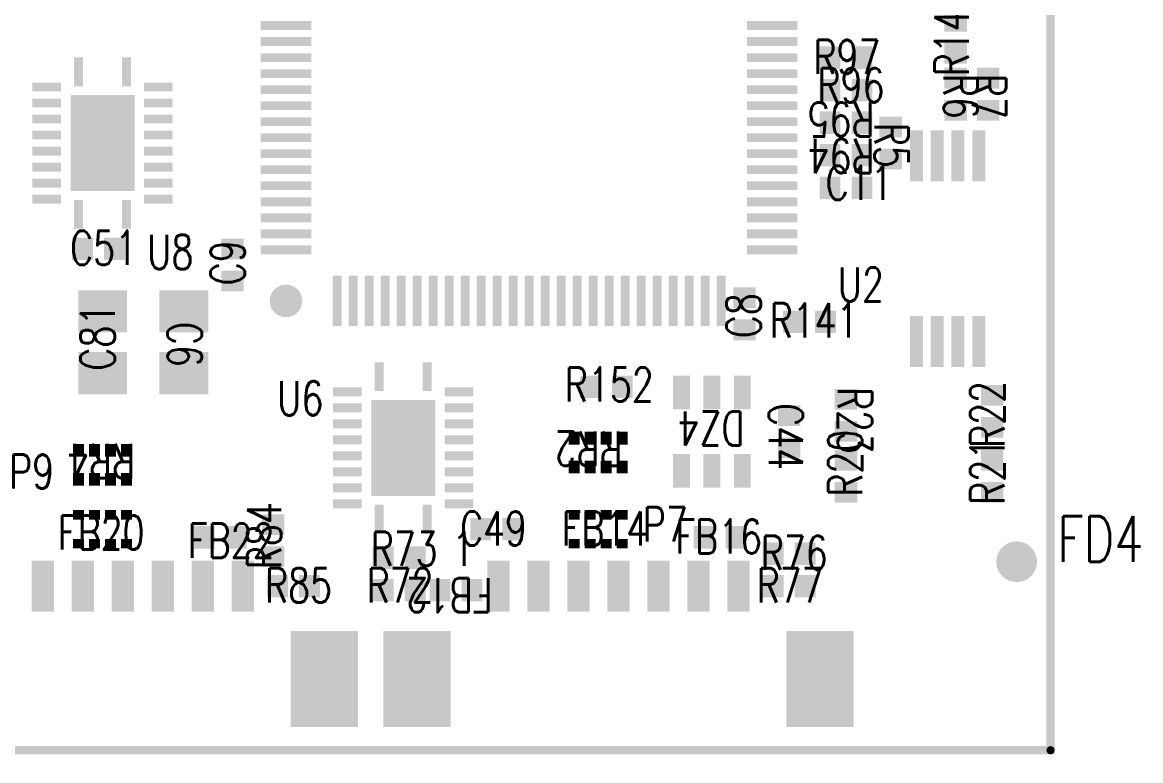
# Model space of a CAD drawing. Extents: x 29.4 to 90.3, y -21.3 to 21.3.
# Drawn here: x 55.34 to 90.3, y -21.32 to 1.74 of the extents above; entities that cross this region are included whole.
import ezdxf

# ---------------------------------------------------------------- set-up
doc = ezdxf.new("R2010")
doc.units = 0
doc.header["$MEASUREMENT"] = 0
doc.layers.get('0').update_dxf_attribs({"linetype": 'CONTINUOUS'})
for name, color, linetype in [('BOARD_OUTLINE_00', 5, 'CONTINUOUS'), ('DRIL_NPLTE_THRU_01', 3, 'CONTINUOUS'), ('DRIL_NPLTE_THRU_02', 112, 'CONTINUOUS'), ('DRIL_NPLTE_THRU_03', 2, 'CONTINUOUS'), ('DRIL_NPLTE_THRU_04', 4, 'CONTINUOUS'), ('DRIL_NPLTE_THRU_05', 171, 'CONTINUOUS'), ('DRIL_NPLTE_THRU_06', 1, 'CONTINUOUS'), ('PADS_BOT', 1, 'CONTINUOUS'), ('PADS_INNER', 3, 'CONTINUOUS'), ('PADS_TOP', 3, 'CONTINUOUS'), ('PART_NAME_06', 183, 'CONTINUOUS'), ('TEXT_25', 67, 'CONTINUOUS')]:
    doc.layers.add(name, color=color, linetype=linetype)
doc.styles.add('W0$2032', font='simplex', dxfattribs={"width": 0.75})
doc.styles.add('W0$254', font='simplex', dxfattribs={"width": 0.75})

# ---------------------------------------------------------------- blocks, each defined once
blk = doc.blocks.new('SMOOTH_0$254')
at = {"const_width": 0.127}
blk.add_lwpolyline([(-0.0635, 0, 1), (0.0635, 0, 1)], format="xyb", close=True, dxfattribs=at)
blk = doc.blocks.new('BOARD_1')
at = {"layer": 'BOARD_OUTLINE_00', "const_width": 0.254}
blk.add_lwpolyline([(0, 0), (58, 0), (58, 42), (0, 42)], close=True, dxfattribs=at)
at = {"layer": 'BOARD_OUTLINE_00'}
blk.add_blockref('SMOOTH_0$254', (0, 0), dxfattribs=at)
blk = doc.blocks.new('DRIL_HOLE_0')
blk.add_lwpolyline([(0, 0, 1), (0, 0, 1)], format="xyb", close=True)
blk = doc.blocks.new('PAD_0')
blk.add_lwpolyline([(0, 0, 1), (0, 0, 1)], format="xyb", close=True)
blk = doc.blocks.new('PAD_2')
at = {"const_width": 1.321}
blk.add_lwpolyline([(-0.762, 0), (0.762, 0)], dxfattribs=at)
blk = doc.blocks.new('STK_BOT_7')
at = {"layer": 'DRIL_NPLTE_THRU_01'}
blk.add_blockref('DRIL_HOLE_0', (0, 0), dxfattribs=at)
at = {"layer": 'DRIL_NPLTE_THRU_02'}
blk.add_blockref('DRIL_HOLE_0', (0, 0), dxfattribs=at)
at = {"layer": 'DRIL_NPLTE_THRU_03'}
blk.add_blockref('DRIL_HOLE_0', (0, 0), dxfattribs=at)
at = {"layer": 'DRIL_NPLTE_THRU_04'}
blk.add_blockref('DRIL_HOLE_0', (0, 0), dxfattribs=at)
at = {"layer": 'DRIL_NPLTE_THRU_05'}
blk.add_blockref('DRIL_HOLE_0', (0, 0), dxfattribs=at)
at = {"layer": 'DRIL_NPLTE_THRU_06'}
blk.add_blockref('DRIL_HOLE_0', (0, 0), dxfattribs=at)
at = {"layer": 'PADS_BOT'}
blk.add_blockref('PAD_2', (0, 0), dxfattribs=at)
at = {"layer": 'PADS_INNER'}
blk.add_blockref('PAD_0', (0, 0), dxfattribs=at)
at = {"layer": 'PADS_TOP'}
blk.add_blockref('PAD_0', (0, 0), dxfattribs=at)
blk = doc.blocks.new('SYM_BOT_5')
for p in [(0, 0.9652), (0, -0.9652)]:
    blk.add_blockref('STK_BOT_7', p)
blk = doc.blocks.new('PART_BOT_11')
blk.add_blockref('SYM_BOT_5', (0, 0))
at = {"layer": 'PART_NAME_06', "style": 'W0$2032', "width": 0.75}
blk.add_text('C6', height=1.0668, rotation=270, dxfattribs=at).set_placement((-0.508, 0.635))
blk = doc.blocks.new('PAD_5')
at = {"const_width": 0.53}
blk.add_lwpolyline([(-0.525, 0), (0.525, 0)], dxfattribs=at)
blk = doc.blocks.new('STK_BOT_11')
at = {"layer": 'DRIL_NPLTE_THRU_01'}
blk.add_blockref('DRIL_HOLE_0', (0, 0), dxfattribs=at)
at = {"layer": 'DRIL_NPLTE_THRU_02'}
blk.add_blockref('DRIL_HOLE_0', (0, 0), dxfattribs=at)
at = {"layer": 'DRIL_NPLTE_THRU_03'}
blk.add_blockref('DRIL_HOLE_0', (0, 0), dxfattribs=at)
at = {"layer": 'DRIL_NPLTE_THRU_04'}
blk.add_blockref('DRIL_HOLE_0', (0, 0), dxfattribs=at)
at = {"layer": 'DRIL_NPLTE_THRU_05'}
blk.add_blockref('DRIL_HOLE_0', (0, 0), dxfattribs=at)
at = {"layer": 'DRIL_NPLTE_THRU_06'}
blk.add_blockref('DRIL_HOLE_0', (0, 0), dxfattribs=at)
at = {"layer": 'PADS_BOT', "rotation": 90}
blk.add_blockref('PAD_5', (0, 0), dxfattribs=at)
at = {"layer": 'PADS_INNER'}
blk.add_blockref('PAD_0', (0, 0), dxfattribs=at)
at = {"layer": 'PADS_TOP'}
blk.add_blockref('PAD_0', (0, 0), dxfattribs=at)
blk = doc.blocks.new('SYM_BOT_10')
for p in [(-0.95, 1.225), (0, 1.225), (0.95, 1.225), (-0.95, -1.225), (0, -1.225), (0.95, -1.225)]:
    blk.add_blockref('STK_BOT_11', p)
blk = doc.blocks.new('PART_BOT_23')
blk.add_blockref('SYM_BOT_10', (0, 0))
at = {"layer": 'PART_NAME_06', "style": 'W0$2032', "width": 0.75}
blk.add_text('DZ4', height=1.0668, dxfattribs=at).set_placement((-1.016, -0.635))
blk = doc.blocks.new('PAD_10')
at = {"const_width": 0.4064}
blk.add_lwpolyline([(-0.8001, 0), (0.8001, 0)], dxfattribs=at)
blk = doc.blocks.new('STK_BOT_17')
at = {"layer": 'DRIL_NPLTE_THRU_01'}
blk.add_blockref('DRIL_HOLE_0', (0, 0), dxfattribs=at)
at = {"layer": 'DRIL_NPLTE_THRU_02'}
blk.add_blockref('DRIL_HOLE_0', (0, 0), dxfattribs=at)
at = {"layer": 'DRIL_NPLTE_THRU_03'}
blk.add_blockref('DRIL_HOLE_0', (0, 0), dxfattribs=at)
at = {"layer": 'DRIL_NPLTE_THRU_04'}
blk.add_blockref('DRIL_HOLE_0', (0, 0), dxfattribs=at)
at = {"layer": 'DRIL_NPLTE_THRU_05'}
blk.add_blockref('DRIL_HOLE_0', (0, 0), dxfattribs=at)
at = {"layer": 'DRIL_NPLTE_THRU_06'}
blk.add_blockref('DRIL_HOLE_0', (0, 0), dxfattribs=at)
at = {"layer": 'PADS_BOT', "rotation": 90}
blk.add_blockref('PAD_10', (0, 0), dxfattribs=at)
at = {"layer": 'PADS_INNER'}
blk.add_blockref('PAD_0', (0, 0), dxfattribs=at)
at = {"layer": 'PADS_TOP'}
blk.add_blockref('PAD_0', (0, 0), dxfattribs=at)
blk = doc.blocks.new('SYM_BOT_16')
for p in [(-0.975, 2.9), (-0.325, 2.9), (0.325, 2.9), (0.975, 2.9), (-0.975, -2.9), (-0.325, -2.9), (0.325, -2.9), (0.975, -2.9)]:
    blk.add_blockref('STK_BOT_17', p)
blk = doc.blocks.new('PART_BOT_37')
blk.add_blockref('SYM_BOT_16', (0, 0))
at = {"layer": 'PART_NAME_06', "style": 'W0$2032', "width": 0.75}
blk.add_text('U2', height=1.0668, dxfattribs=at).set_placement((-3.429, -1.651))
blk = doc.blocks.new('PAD_15')
at = {"const_width": 0.35}
blk.add_lwpolyline([(-0.22, 0), (0.18, 0)], dxfattribs=at)
blk = doc.blocks.new('STK_BOT_74')
at = {"layer": 'DRIL_NPLTE_THRU_01'}
blk.add_blockref('DRIL_HOLE_0', (0, 0), dxfattribs=at)
at = {"layer": 'DRIL_NPLTE_THRU_02'}
blk.add_blockref('DRIL_HOLE_0', (0, 0), dxfattribs=at)
at = {"layer": 'DRIL_NPLTE_THRU_03'}
blk.add_blockref('DRIL_HOLE_0', (0, 0), dxfattribs=at)
at = {"layer": 'DRIL_NPLTE_THRU_04'}
blk.add_blockref('DRIL_HOLE_0', (0, 0), dxfattribs=at)
at = {"layer": 'DRIL_NPLTE_THRU_05'}
blk.add_blockref('DRIL_HOLE_0', (0, 0), dxfattribs=at)
at = {"layer": 'DRIL_NPLTE_THRU_06'}
blk.add_blockref('DRIL_HOLE_0', (0, 0), dxfattribs=at)
at = {"layer": 'PADS_BOT', "rotation": 90}
blk.add_blockref('PAD_15', (0, 0), dxfattribs=at)
at = {"layer": 'PADS_INNER'}
blk.add_blockref('PAD_0', (0, 0), dxfattribs=at)
at = {"layer": 'PADS_TOP'}
blk.add_blockref('PAD_0', (0, 0), dxfattribs=at)
blk = doc.blocks.new('SYM_BOT_23')
for p in [(-0.75, 0.45), (-0.25, 0.45), (0.25, 0.45), (0.75, 0.45), (-0.75, -0.45), (-0.25, -0.45), (0.25, -0.45), (0.75, -0.45)]:
    blk.add_blockref('STK_BOT_74', p)
blk = doc.blocks.new('PART_BOT_56')
blk.add_blockref('SYM_BOT_23', (0, 0))
at = {"layer": 'PART_NAME_06', "style": 'W0$2032', "width": 0.75}
blk.add_text('RR2', height=1.0668, rotation=180, dxfattribs=at).set_placement((0.762, 0.635))
blk = doc.blocks.new('PART_BOT_58')
blk.add_blockref('SYM_BOT_23', (0, 0))
at = {"layer": 'PART_NAME_06', "style": 'W0$2032', "width": 0.75}
blk.add_text('RR4', height=1.0668, rotation=180, dxfattribs=at).set_placement((1.016, 0.635))
blk = doc.blocks.new('PAD_16')
at = {"const_width": 0.3}
blk.add_lwpolyline([(-0.175, 0), (0.175, 0)], dxfattribs=at)
blk = doc.blocks.new('STK_BOT_28')
at = {"layer": 'DRIL_NPLTE_THRU_01'}
blk.add_blockref('DRIL_HOLE_0', (0, 0), dxfattribs=at)
at = {"layer": 'DRIL_NPLTE_THRU_02'}
blk.add_blockref('DRIL_HOLE_0', (0, 0), dxfattribs=at)
at = {"layer": 'DRIL_NPLTE_THRU_03'}
blk.add_blockref('DRIL_HOLE_0', (0, 0), dxfattribs=at)
at = {"layer": 'DRIL_NPLTE_THRU_04'}
blk.add_blockref('DRIL_HOLE_0', (0, 0), dxfattribs=at)
at = {"layer": 'DRIL_NPLTE_THRU_05'}
blk.add_blockref('DRIL_HOLE_0', (0, 0), dxfattribs=at)
at = {"layer": 'DRIL_NPLTE_THRU_06'}
blk.add_blockref('DRIL_HOLE_0', (0, 0), dxfattribs=at)
at = {"layer": 'PADS_BOT'}
blk.add_blockref('PAD_16', (0, 0), dxfattribs=at)
at = {"layer": 'PADS_INNER'}
blk.add_blockref('PAD_0', (0, 0), dxfattribs=at)
at = {"layer": 'PADS_TOP'}
blk.add_blockref('PAD_0', (0, 0), dxfattribs=at)
blk = doc.blocks.new('SYM_BOT_24')
for p in [(-0.75, 0.45), (-0.25, 0.45), (0.25, 0.45), (0.75, 0.45), (-0.75, -0.45), (-0.25, -0.45), (0.25, -0.45), (0.75, -0.45)]:
    blk.add_blockref('STK_BOT_28', p)
blk = doc.blocks.new('PART_BOT_63')
blk.add_blockref('SYM_BOT_24', (0, 0))
at = {"layer": 'PART_NAME_06', "style": 'W0$2032', "width": 0.75}
blk.add_text('FB14', height=1.0668, rotation=180, dxfattribs=at).set_placement((1.143, 0.508))
blk = doc.blocks.new('PART_BOT_65')
blk.add_blockref('SYM_BOT_24', (0, 0))
at = {"layer": 'PART_NAME_06', "style": 'W0$2032', "width": 0.75}
blk.add_text('FB20', height=1.0668, rotation=180, dxfattribs=at).set_placement((1.397, 0.635))
blk = doc.blocks.new('PAD_6')
at = {"const_width": 0.7}
blk.add_lwpolyline([(-0.8, 0), (0.8, 0)], dxfattribs=at)
blk = doc.blocks.new('STK_BOT_12')
at = {"layer": 'DRIL_NPLTE_THRU_01'}
blk.add_blockref('DRIL_HOLE_0', (0, 0), dxfattribs=at)
at = {"layer": 'DRIL_NPLTE_THRU_02'}
blk.add_blockref('DRIL_HOLE_0', (0, 0), dxfattribs=at)
at = {"layer": 'DRIL_NPLTE_THRU_03'}
blk.add_blockref('DRIL_HOLE_0', (0, 0), dxfattribs=at)
at = {"layer": 'DRIL_NPLTE_THRU_04'}
blk.add_blockref('DRIL_HOLE_0', (0, 0), dxfattribs=at)
at = {"layer": 'DRIL_NPLTE_THRU_05'}
blk.add_blockref('DRIL_HOLE_0', (0, 0), dxfattribs=at)
at = {"layer": 'DRIL_NPLTE_THRU_06'}
blk.add_blockref('DRIL_HOLE_0', (0, 0), dxfattribs=at)
at = {"layer": 'PADS_BOT', "rotation": 90}
blk.add_blockref('PAD_6', (0, 0), dxfattribs=at)
at = {"layer": 'PADS_INNER'}
blk.add_blockref('PAD_0', (0, 0), dxfattribs=at)
at = {"layer": 'PADS_TOP'}
blk.add_blockref('PAD_0', (0, 0), dxfattribs=at)
blk = doc.blocks.new('PAD_7')
at = {"const_width": 2.1}
blk.add_lwpolyline([(-1.5, 0), (1.5, 0)], dxfattribs=at)
blk = doc.blocks.new('STK_BOT_13')
at = {"layer": 'DRIL_NPLTE_THRU_01'}
blk.add_blockref('DRIL_HOLE_0', (0, 0), dxfattribs=at)
at = {"layer": 'DRIL_NPLTE_THRU_02'}
blk.add_blockref('DRIL_HOLE_0', (0, 0), dxfattribs=at)
at = {"layer": 'DRIL_NPLTE_THRU_03'}
blk.add_blockref('DRIL_HOLE_0', (0, 0), dxfattribs=at)
at = {"layer": 'DRIL_NPLTE_THRU_04'}
blk.add_blockref('DRIL_HOLE_0', (0, 0), dxfattribs=at)
at = {"layer": 'DRIL_NPLTE_THRU_05'}
blk.add_blockref('DRIL_HOLE_0', (0, 0), dxfattribs=at)
at = {"layer": 'DRIL_NPLTE_THRU_06'}
blk.add_blockref('DRIL_HOLE_0', (0, 0), dxfattribs=at)
at = {"layer": 'PADS_BOT', "rotation": 90}
blk.add_blockref('PAD_7', (0, 0), dxfattribs=at)
at = {"layer": 'PADS_INNER'}
blk.add_blockref('PAD_0', (0, 0), dxfattribs=at)
at = {"layer": 'PADS_TOP'}
blk.add_blockref('PAD_0', (0, 0), dxfattribs=at)
blk = doc.blocks.new('SYM_BOT_11')
for name, p in [('STK_BOT_12', (-3.75, 0)), ('STK_BOT_12', (-2.5, 0)), ('STK_BOT_12', (-1.25, 0)), ('STK_BOT_12', (0, 0)), ('STK_BOT_12', (1.25, 0)), ('STK_BOT_12', (2.5, 0)), ('STK_BOT_12', (3.75, 0)), ('STK_BOT_13', (-6.3, -2.9)), ('STK_BOT_13', (6.3, -2.9))]:
    blk.add_blockref(name, p)
blk = doc.blocks.new('PART_BOT_70')
blk.add_blockref('SYM_BOT_11', (0, 0))
at = {"layer": 'PART_NAME_06', "style": 'W0$2032', "width": 0.75}
blk.add_text('P7', height=1.0668, dxfattribs=at).set_placement((0.762, 1.397))
blk = doc.blocks.new('PART_BOT_72')
blk.add_blockref('SYM_BOT_11', (0, 0))
at = {"layer": 'PART_NAME_06', "style": 'W0$2032', "width": 0.75}
blk.add_text('P9', height=1.0668, dxfattribs=at).set_placement((-3.556, 3.048))
blk = doc.blocks.new('PAD_17')
at = {"const_width": 0.65}
blk.add_lwpolyline([(-0.35, 0), (0.35, 0)], dxfattribs=at)
blk = doc.blocks.new('STK_BOT_31')
at = {"layer": 'DRIL_NPLTE_THRU_01'}
blk.add_blockref('DRIL_HOLE_0', (0, 0), dxfattribs=at)
at = {"layer": 'DRIL_NPLTE_THRU_02'}
blk.add_blockref('DRIL_HOLE_0', (0, 0), dxfattribs=at)
at = {"layer": 'DRIL_NPLTE_THRU_03'}
blk.add_blockref('DRIL_HOLE_0', (0, 0), dxfattribs=at)
at = {"layer": 'DRIL_NPLTE_THRU_04'}
blk.add_blockref('DRIL_HOLE_0', (0, 0), dxfattribs=at)
at = {"layer": 'DRIL_NPLTE_THRU_05'}
blk.add_blockref('DRIL_HOLE_0', (0, 0), dxfattribs=at)
at = {"layer": 'DRIL_NPLTE_THRU_06'}
blk.add_blockref('DRIL_HOLE_0', (0, 0), dxfattribs=at)
at = {"layer": 'PADS_BOT', "rotation": 90}
blk.add_blockref('PAD_17', (0, 0), dxfattribs=at)
at = {"layer": 'PADS_INNER'}
blk.add_blockref('PAD_0', (0, 0), dxfattribs=at)
at = {"layer": 'PADS_TOP'}
blk.add_blockref('PAD_0', (0, 0), dxfattribs=at)
blk = doc.blocks.new('SYM_BOT_25')
for p in [(-0.5, 0), (0.5, 0)]:
    blk.add_blockref('STK_BOT_31', p)
blk = doc.blocks.new('PART_BOT_96')
blk.add_blockref('SYM_BOT_25', (0, 0))
at = {"layer": 'PART_NAME_06', "style": 'W0$2032', "width": 0.75}
blk.add_text('C44', height=1.0668, rotation=180, dxfattribs=at).set_placement((0.889, 0.635))
blk = doc.blocks.new('PART_BOT_102')
blk.add_blockref('SYM_BOT_25', (0, 0))
at = {"layer": 'PART_NAME_06', "style": 'W0$2032', "width": 0.75}
blk.add_text('C51', height=1.0668, dxfattribs=at).set_placement((-0.889, -0.508))
blk = doc.blocks.new('PART_BOT_121')
blk.add_blockref('SYM_BOT_25', (0, 0))
at = {"layer": 'PART_NAME_06', "style": 'W0$2032', "width": 0.75}
blk.add_text('C8', height=1.0668, rotation=180, dxfattribs=at).set_placement((0.762, 0.508))
blk = doc.blocks.new('PART_BOT_122')
blk.add_blockref('SYM_BOT_25', (0, 0))
at = {"layer": 'PART_NAME_06', "style": 'W0$2032', "width": 0.75}
blk.add_text('C9', height=1.0668, dxfattribs=at).set_placement((-0.635, -0.381))
blk = doc.blocks.new('PART_BOT_125')
blk.add_blockref('SYM_BOT_25', (0, 0))
at = {"layer": 'PART_NAME_06', "style": 'W0$2032', "width": 0.75}
blk.add_text('FB12', height=1.0668, dxfattribs=at).set_placement((-1.143, -0.381))
blk = doc.blocks.new('PART_BOT_127')
blk.add_blockref('SYM_BOT_25', (0, 0))
at = {"layer": 'PART_NAME_06', "style": 'W0$2032', "width": 0.75}
blk.add_text('FB16', height=1.0668, dxfattribs=at).set_placement((-1.397, -0.508))
blk = doc.blocks.new('PART_BOT_132')
blk.add_blockref('SYM_BOT_25', (0, 0))
at = {"layer": 'PART_NAME_06', "style": 'W0$2032', "width": 0.75}
blk.add_text('FB22', height=1.0668, dxfattribs=at).set_placement((-1.016, -0.635))
blk = doc.blocks.new('PART_BOT_189')
blk.add_blockref('SYM_BOT_25', (0, 0))
at = {"layer": 'PART_NAME_06', "style": 'W0$2032', "width": 0.75}
blk.add_text('R20', height=1.0668, rotation=180, dxfattribs=at).set_placement((0.635, 0.508))
blk = doc.blocks.new('PART_BOT_190')
blk.add_blockref('SYM_BOT_25', (0, 0))
at = {"layer": 'PART_NAME_06', "style": 'W0$2032', "width": 0.75}
blk.add_text('R21', height=1.0668, rotation=180, dxfattribs=at).set_placement((0.889, 0.381))
blk = doc.blocks.new('PART_BOT_191')
blk.add_blockref('SYM_BOT_25', (0, 0))
at = {"layer": 'PART_NAME_06', "style": 'W0$2032', "width": 0.75}
blk.add_text('R22', height=1.0668, dxfattribs=at).set_placement((-1.143, -0.381))
blk = doc.blocks.new('PART_BOT_192')
blk.add_blockref('SYM_BOT_25', (0, 0))
at = {"layer": 'PART_NAME_06', "style": 'W0$2032', "width": 0.75}
blk.add_text('R23', height=1.0668, rotation=180, dxfattribs=at).set_placement((0.889, 0.254))
blk = doc.blocks.new('PART_BOT_219')
blk.add_blockref('SYM_BOT_25', (0, 0))
at = {"layer": 'PART_NAME_06', "style": 'W0$2032', "width": 0.75}
blk.add_text('R5', height=1.0668, rotation=180, dxfattribs=at).set_placement((0.635, 0.508))
blk = doc.blocks.new('PART_BOT_229')
blk.add_blockref('SYM_BOT_25', (0, 0))
at = {"layer": 'PART_NAME_06', "style": 'W0$2032', "width": 0.75}
blk.add_text('R6', height=1.0668, rotation=180, dxfattribs=at).set_placement((0.635, 0.381))
blk = doc.blocks.new('PART_BOT_240')
blk.add_blockref('SYM_BOT_25', (0, 0))
at = {"layer": 'PART_NAME_06', "style": 'W0$2032', "width": 0.75}
blk.add_text('R7', height=1.0668, rotation=180, dxfattribs=at).set_placement((0.635, 0.508))
blk = doc.blocks.new('PART_BOT_242')
blk.add_blockref('SYM_BOT_25', (0, 0))
at = {"layer": 'PART_NAME_06', "style": 'W0$2032', "width": 0.75}
blk.add_text('R72', height=1.0668, rotation=180, dxfattribs=at).set_placement((1.016, 0.381))
blk = doc.blocks.new('PART_BOT_243')
blk.add_blockref('SYM_BOT_25', (0, 0))
at = {"layer": 'PART_NAME_06', "style": 'W0$2032', "width": 0.75}
blk.add_text('R73', height=1.0668, rotation=180, dxfattribs=at).set_placement((0.889, 0.254))
blk = doc.blocks.new('PART_BOT_246')
blk.add_blockref('SYM_BOT_25', (0, 0))
at = {"layer": 'PART_NAME_06', "style": 'W0$2032', "width": 0.75}
blk.add_text('R76', height=1.0668, rotation=180, dxfattribs=at).set_placement((0.889, 0.508))
blk = doc.blocks.new('PART_BOT_247')
blk.add_blockref('SYM_BOT_25', (0, 0))
at = {"layer": 'PART_NAME_06', "style": 'W0$2032', "width": 0.75}
blk.add_text('R77', height=1.0668, rotation=180, dxfattribs=at).set_placement((1.016, 0.508))
blk = doc.blocks.new('PART_BOT_254')
blk.add_blockref('SYM_BOT_25', (0, 0))
at = {"layer": 'PART_NAME_06', "style": 'W0$2032', "width": 0.75}
blk.add_text('R84', height=1.0668, rotation=180, dxfattribs=at).set_placement((0.889, 0.254))
blk = doc.blocks.new('PART_BOT_255')
blk.add_blockref('SYM_BOT_25', (0, 0))
at = {"layer": 'PART_NAME_06', "style": 'W0$2032', "width": 0.75}
blk.add_text('R85', height=1.0668, rotation=180, dxfattribs=at).set_placement((0.889, 0.508))
blk = doc.blocks.new('PART_BOT_264')
blk.add_blockref('SYM_BOT_25', (0, 0))
at = {"layer": 'PART_NAME_06', "style": 'W0$2032', "width": 0.75}
blk.add_text('R94', height=1.0668, dxfattribs=at).set_placement((-0.889, -0.508))
blk = doc.blocks.new('PART_BOT_265')
blk.add_blockref('SYM_BOT_25', (0, 0))
at = {"layer": 'PART_NAME_06', "style": 'W0$2032', "width": 0.75}
blk.add_text('R95', height=1.0668, dxfattribs=at).set_placement((-0.889, -0.635))
blk = doc.blocks.new('PART_BOT_266')
blk.add_blockref('SYM_BOT_25', (0, 0))
at = {"layer": 'PART_NAME_06', "style": 'W0$2032', "width": 0.75}
blk.add_text('R96', height=1.0668, rotation=180, dxfattribs=at).set_placement((0.889, 0.381))
blk = doc.blocks.new('PART_BOT_267')
blk.add_blockref('SYM_BOT_25', (0, 0))
at = {"layer": 'PART_NAME_06', "style": 'W0$2032', "width": 0.75}
blk.add_text('R97', height=1.0668, rotation=180, dxfattribs=at).set_placement((1.016, 0.508))
blk = doc.blocks.new('PART_BOT_270')
blk.add_blockref('SYM_BOT_25', (0, 0))
at = {"layer": 'PART_NAME_06', "style": 'W0$2032', "width": 0.75}
blk.add_text('C49', height=1.0668, dxfattribs=at).set_placement((-1.143, -0.508))
blk = doc.blocks.new('PART_BOT_273')
blk.add_blockref('SYM_BOT_25', (0, 0))
at = {"layer": 'PART_NAME_06', "style": 'W0$2032', "width": 0.75}
blk.add_text('C11', height=1.0668, rotation=180, dxfattribs=at).set_placement((0.635, 0.381))
blk = doc.blocks.new('PAD_18')
at = {"const_width": 0.2794}
blk.add_lwpolyline([(-0.7874, 0), (0.7874, 0)], dxfattribs=at)
blk = doc.blocks.new('STK_BOT_35')
at = {"layer": 'DRIL_NPLTE_THRU_01'}
blk.add_blockref('DRIL_HOLE_0', (0, 0), dxfattribs=at)
at = {"layer": 'DRIL_NPLTE_THRU_02'}
blk.add_blockref('DRIL_HOLE_0', (0, 0), dxfattribs=at)
at = {"layer": 'DRIL_NPLTE_THRU_03'}
blk.add_blockref('DRIL_HOLE_0', (0, 0), dxfattribs=at)
at = {"layer": 'DRIL_NPLTE_THRU_04'}
blk.add_blockref('DRIL_HOLE_0', (0, 0), dxfattribs=at)
at = {"layer": 'DRIL_NPLTE_THRU_05'}
blk.add_blockref('DRIL_HOLE_0', (0, 0), dxfattribs=at)
at = {"layer": 'DRIL_NPLTE_THRU_06'}
blk.add_blockref('DRIL_HOLE_0', (0, 0), dxfattribs=at)
at = {"layer": 'PADS_BOT', "rotation": 90}
blk.add_blockref('PAD_18', (0, 0), dxfattribs=at)
at = {"layer": 'PADS_INNER'}
blk.add_blockref('PAD_0', (0, 0), dxfattribs=at)
at = {"layer": 'PADS_TOP'}
blk.add_blockref('PAD_0', (0, 0), dxfattribs=at)
blk = doc.blocks.new('STK_BOT_34')
at = {"layer": 'DRIL_NPLTE_THRU_01'}
blk.add_blockref('DRIL_HOLE_0', (0, 0), dxfattribs=at)
at = {"layer": 'DRIL_NPLTE_THRU_02'}
blk.add_blockref('DRIL_HOLE_0', (0, 0), dxfattribs=at)
at = {"layer": 'DRIL_NPLTE_THRU_03'}
blk.add_blockref('DRIL_HOLE_0', (0, 0), dxfattribs=at)
at = {"layer": 'DRIL_NPLTE_THRU_04'}
blk.add_blockref('DRIL_HOLE_0', (0, 0), dxfattribs=at)
at = {"layer": 'DRIL_NPLTE_THRU_05'}
blk.add_blockref('DRIL_HOLE_0', (0, 0), dxfattribs=at)
at = {"layer": 'DRIL_NPLTE_THRU_06'}
blk.add_blockref('DRIL_HOLE_0', (0, 0), dxfattribs=at)
at = {"layer": 'PADS_BOT'}
blk.add_blockref('PAD_18', (0, 0), dxfattribs=at)
at = {"layer": 'PADS_INNER'}
blk.add_blockref('PAD_0', (0, 0), dxfattribs=at)
at = {"layer": 'PADS_TOP'}
blk.add_blockref('PAD_0', (0, 0), dxfattribs=at)
blk = doc.blocks.new('PAD_20')
at = {"const_width": 0.508}
blk.add_lwpolyline([(0, -0.254, 1), (0, 0.254, 1)], format="xyb", close=True, dxfattribs=at)
blk = doc.blocks.new('STK_BOT_36')
at = {"layer": 'DRIL_NPLTE_THRU_01'}
blk.add_blockref('DRIL_HOLE_0', (0, 0), dxfattribs=at)
at = {"layer": 'DRIL_NPLTE_THRU_02'}
blk.add_blockref('DRIL_HOLE_0', (0, 0), dxfattribs=at)
at = {"layer": 'DRIL_NPLTE_THRU_03'}
blk.add_blockref('DRIL_HOLE_0', (0, 0), dxfattribs=at)
at = {"layer": 'DRIL_NPLTE_THRU_04'}
blk.add_blockref('DRIL_HOLE_0', (0, 0), dxfattribs=at)
at = {"layer": 'DRIL_NPLTE_THRU_05'}
blk.add_blockref('DRIL_HOLE_0', (0, 0), dxfattribs=at)
at = {"layer": 'DRIL_NPLTE_THRU_06'}
blk.add_blockref('DRIL_HOLE_0', (0, 0), dxfattribs=at)
at = {"layer": 'PADS_BOT'}
blk.add_blockref('PAD_20', (0, 0), dxfattribs=at)
at = {"layer": 'PADS_INNER'}
blk.add_blockref('PAD_0', (0, 0), dxfattribs=at)
at = {"layer": 'PADS_TOP'}
blk.add_blockref('PAD_0', (0, 0), dxfattribs=at)
blk = doc.blocks.new('SYM_BOT_28')
for name, p in [('STK_BOT_35', (-6, 7.6)), ('STK_BOT_35', (-5.5, 7.6)), ('STK_BOT_35', (-5, 7.6)), ('STK_BOT_35', (-4.5, 7.6)), ('STK_BOT_35', (-4, 7.6)), ('STK_BOT_35', (-3.5, 7.6)), ('STK_BOT_35', (-3, 7.6)), ('STK_BOT_35', (-2.5, 7.6)), ('STK_BOT_35', (-2, 7.6)), ('STK_BOT_35', (-1.5, 7.6)), ('STK_BOT_35', (-1, 7.6)), ('STK_BOT_35', (-0.5, 7.6)), ('STK_BOT_35', (0, 7.6)), ('STK_BOT_35', (0.5, 7.6)), ('STK_BOT_35', (1, 7.6)), ('STK_BOT_35', (1.5, 7.6)), ('STK_BOT_35', (2, 7.6)), ('STK_BOT_35', (2.5, 7.6)), ('STK_BOT_35', (3, 7.6)), ('STK_BOT_35', (3.5, 7.6)), ('STK_BOT_35', (4, 7.6)), ('STK_BOT_35', (4.5, 7.6)), ('STK_BOT_35', (5, 7.6)), ('STK_BOT_35', (5.5, 7.6)), ('STK_BOT_35', (6, 7.6)), ('STK_BOT_36', (7.6, 7.6)), ('STK_BOT_34', (-7.6, 6)), ('STK_BOT_34', (7.6, 6)), ('STK_BOT_34', (-7.6, 5.5)), ('STK_BOT_34', (7.6, 5.5)), ('STK_BOT_34', (-7.6, 5)), ('STK_BOT_34', (7.6, 5)), ('STK_BOT_34', (-7.6, 4.5)), ('STK_BOT_34', (7.6, 4.5)), ('STK_BOT_34', (-7.6, 4)), ('STK_BOT_34', (7.6, 4)), ('STK_BOT_34', (-7.6, 3.5)), ('STK_BOT_34', (7.6, 3.5)), ('STK_BOT_34', (-7.6, 3)), ('STK_BOT_34', (7.6, 3)), ('STK_BOT_34', (-7.6, 2.5)), ('STK_BOT_34', (7.6, 2.5)), ('STK_BOT_34', (-7.6, 2)), ('STK_BOT_34', (7.6, 2)), ('STK_BOT_34', (-7.6, 1.5)), ('STK_BOT_34', (7.6, 1.5)), ('STK_BOT_34', (-7.6, 1)), ('STK_BOT_34', (7.6, 1)), ('STK_BOT_34', (-7.6, 0.5)), ('STK_BOT_34', (7.6, 0.5)), ('STK_BOT_34', (-7.6, 0)), ('STK_BOT_34', (7.6, 0)), ('STK_BOT_34', (-7.6, -0.5)), ('STK_BOT_34', (7.6, -0.5)), ('STK_BOT_34', (-7.6, -1)), ('STK_BOT_34', (7.6, -1)), ('STK_BOT_34', (-7.6, -1.5)), ('STK_BOT_34', (7.6, -1.5)), ('STK_BOT_34', (-7.6, -2)), ('STK_BOT_34', (7.6, -2)), ('STK_BOT_34', (-7.6, -2.5)), ('STK_BOT_34', (7.6, -2.5)), ('STK_BOT_34', (-7.6, -3)), ('STK_BOT_34', (7.6, -3)), ('STK_BOT_34', (-7.6, -3.5)), ('STK_BOT_34', (7.6, -3.5)), ('STK_BOT_34', (-7.6, -4)), ('STK_BOT_34', (7.6, -4)), ('STK_BOT_34', (-7.6, -4.5)), ('STK_BOT_34', (7.6, -4.5)), ('STK_BOT_34', (-7.6, -5)), ('STK_BOT_34', (7.6, -5)), ('STK_BOT_34', (-7.6, -5.5)), ('STK_BOT_34', (7.6, -5.5)), ('STK_BOT_34', (-7.6, -6)), ('STK_BOT_34', (7.6, -6)), ('STK_BOT_35', (-6, -7.599934)), ('STK_BOT_35', (-5.5, -7.599934)), ('STK_BOT_35', (-5, -7.599934)), ('STK_BOT_35', (-4.5, -7.599934)), ('STK_BOT_35', (-4, -7.599934)), ('STK_BOT_35', (-3.5, -7.599934)), ('STK_BOT_35', (-3, -7.599934)), ('STK_BOT_35', (-2.5, -7.599934)), ('STK_BOT_35', (-2, -7.599934)), ('STK_BOT_35', (-1.5, -7.599934)), ('STK_BOT_35', (-1, -7.599934)), ('STK_BOT_35', (-0.5, -7.599934)), ('STK_BOT_35', (0, -7.599934)), ('STK_BOT_35', (0.5, -7.599934)), ('STK_BOT_35', (1, -7.599934)), ('STK_BOT_35', (1.5, -7.599934)), ('STK_BOT_35', (2, -7.599934)), ('STK_BOT_35', (2.5, -7.599934)), ('STK_BOT_35', (3, -7.599934)), ('STK_BOT_35', (3.5, -7.599934)), ('STK_BOT_35', (4, -7.599934)), ('STK_BOT_35', (4.5, -7.599934)), ('STK_BOT_35', (5, -7.599934)), ('STK_BOT_35', (5.5, -7.599934)), ('STK_BOT_35', (6, -7.599934)), ('STK_BOT_36', (-7.6, -7.6))]:
    blk.add_blockref(name, p)
blk = doc.blocks.new('PART_BOT_297')
blk.add_blockref('SYM_BOT_28', (0, 0))
at = {"layer": 'PART_NAME_06', "style": 'W0$2032', "width": 0.75}
blk.add_text('U1', height=1.0668, rotation=180, dxfattribs=at).set_placement((-9.6774, -1.4224))
blk = doc.blocks.new('PAD_21')
at = {"const_width": 0.28}
blk.add_lwpolyline([(-0.47, 0), (0.43, 0)], dxfattribs=at)
blk = doc.blocks.new('STK_BOT_77')
at = {"layer": 'DRIL_NPLTE_THRU_01'}
blk.add_blockref('DRIL_HOLE_0', (0, 0), dxfattribs=at)
at = {"layer": 'DRIL_NPLTE_THRU_02'}
blk.add_blockref('DRIL_HOLE_0', (0, 0), dxfattribs=at)
at = {"layer": 'DRIL_NPLTE_THRU_03'}
blk.add_blockref('DRIL_HOLE_0', (0, 0), dxfattribs=at)
at = {"layer": 'DRIL_NPLTE_THRU_04'}
blk.add_blockref('DRIL_HOLE_0', (0, 0), dxfattribs=at)
at = {"layer": 'DRIL_NPLTE_THRU_05'}
blk.add_blockref('DRIL_HOLE_0', (0, 0), dxfattribs=at)
at = {"layer": 'DRIL_NPLTE_THRU_06'}
blk.add_blockref('DRIL_HOLE_0', (0, 0), dxfattribs=at)
at = {"layer": 'PADS_BOT'}
blk.add_blockref('PAD_21', (0, 0), dxfattribs=at)
at = {"layer": 'PADS_INNER'}
blk.add_blockref('PAD_0', (0, 0), dxfattribs=at)
at = {"layer": 'PADS_TOP'}
blk.add_blockref('PAD_0', (0, 0), dxfattribs=at)
blk = doc.blocks.new('STK_BOT_78')
at = {"layer": 'DRIL_NPLTE_THRU_01'}
blk.add_blockref('DRIL_HOLE_0', (0, 0), dxfattribs=at)
at = {"layer": 'DRIL_NPLTE_THRU_02'}
blk.add_blockref('DRIL_HOLE_0', (0, 0), dxfattribs=at)
at = {"layer": 'DRIL_NPLTE_THRU_03'}
blk.add_blockref('DRIL_HOLE_0', (0, 0), dxfattribs=at)
at = {"layer": 'DRIL_NPLTE_THRU_04'}
blk.add_blockref('DRIL_HOLE_0', (0, 0), dxfattribs=at)
at = {"layer": 'DRIL_NPLTE_THRU_05'}
blk.add_blockref('DRIL_HOLE_0', (0, 0), dxfattribs=at)
at = {"layer": 'DRIL_NPLTE_THRU_06'}
blk.add_blockref('DRIL_HOLE_0', (0, 0), dxfattribs=at)
at = {"layer": 'PADS_BOT', "rotation": 90}
blk.add_blockref('PAD_21', (0, 0), dxfattribs=at)
at = {"layer": 'PADS_INNER'}
blk.add_blockref('PAD_0', (0, 0), dxfattribs=at)
at = {"layer": 'PADS_TOP'}
blk.add_blockref('PAD_0', (0, 0), dxfattribs=at)
blk = doc.blocks.new('PAD_22')
at = {"const_width": 0.28}
blk.add_lwpolyline([(-0.43, 0), (0.47, 0)], dxfattribs=at)
blk = doc.blocks.new('STK_BOT_79')
at = {"layer": 'DRIL_NPLTE_THRU_01'}
blk.add_blockref('DRIL_HOLE_0', (0, 0), dxfattribs=at)
at = {"layer": 'DRIL_NPLTE_THRU_02'}
blk.add_blockref('DRIL_HOLE_0', (0, 0), dxfattribs=at)
at = {"layer": 'DRIL_NPLTE_THRU_03'}
blk.add_blockref('DRIL_HOLE_0', (0, 0), dxfattribs=at)
at = {"layer": 'DRIL_NPLTE_THRU_04'}
blk.add_blockref('DRIL_HOLE_0', (0, 0), dxfattribs=at)
at = {"layer": 'DRIL_NPLTE_THRU_05'}
blk.add_blockref('DRIL_HOLE_0', (0, 0), dxfattribs=at)
at = {"layer": 'DRIL_NPLTE_THRU_06'}
blk.add_blockref('DRIL_HOLE_0', (0, 0), dxfattribs=at)
at = {"layer": 'PADS_BOT'}
blk.add_blockref('PAD_22', (0, 0), dxfattribs=at)
at = {"layer": 'PADS_INNER'}
blk.add_blockref('PAD_0', (0, 0), dxfattribs=at)
at = {"layer": 'PADS_TOP'}
blk.add_blockref('PAD_0', (0, 0), dxfattribs=at)
blk = doc.blocks.new('STK_BOT_76')
at = {"layer": 'DRIL_NPLTE_THRU_01'}
blk.add_blockref('DRIL_HOLE_0', (0, 0), dxfattribs=at)
at = {"layer": 'DRIL_NPLTE_THRU_02'}
blk.add_blockref('DRIL_HOLE_0', (0, 0), dxfattribs=at)
at = {"layer": 'DRIL_NPLTE_THRU_03'}
blk.add_blockref('DRIL_HOLE_0', (0, 0), dxfattribs=at)
at = {"layer": 'DRIL_NPLTE_THRU_04'}
blk.add_blockref('DRIL_HOLE_0', (0, 0), dxfattribs=at)
at = {"layer": 'DRIL_NPLTE_THRU_05'}
blk.add_blockref('DRIL_HOLE_0', (0, 0), dxfattribs=at)
at = {"layer": 'DRIL_NPLTE_THRU_06'}
blk.add_blockref('DRIL_HOLE_0', (0, 0), dxfattribs=at)
at = {"layer": 'PADS_BOT', "rotation": 90}
blk.add_blockref('PAD_22', (0, 0), dxfattribs=at)
at = {"layer": 'PADS_INNER'}
blk.add_blockref('PAD_0', (0, 0), dxfattribs=at)
at = {"layer": 'PADS_TOP'}
blk.add_blockref('PAD_0', (0, 0), dxfattribs=at)
blk = doc.blocks.new('PAD_23')
at = {"const_width": 2}
blk.add_lwpolyline([(-1.5, 0), (1.5, 0)], dxfattribs=at)
blk = doc.blocks.new('STK_BOT_39')
at = {"layer": 'DRIL_NPLTE_THRU_01'}
blk.add_blockref('DRIL_HOLE_0', (0, 0), dxfattribs=at)
at = {"layer": 'DRIL_NPLTE_THRU_02'}
blk.add_blockref('DRIL_HOLE_0', (0, 0), dxfattribs=at)
at = {"layer": 'DRIL_NPLTE_THRU_03'}
blk.add_blockref('DRIL_HOLE_0', (0, 0), dxfattribs=at)
at = {"layer": 'DRIL_NPLTE_THRU_04'}
blk.add_blockref('DRIL_HOLE_0', (0, 0), dxfattribs=at)
at = {"layer": 'DRIL_NPLTE_THRU_05'}
blk.add_blockref('DRIL_HOLE_0', (0, 0), dxfattribs=at)
at = {"layer": 'DRIL_NPLTE_THRU_06'}
blk.add_blockref('DRIL_HOLE_0', (0, 0), dxfattribs=at)
at = {"layer": 'PADS_BOT'}
blk.add_blockref('PAD_23', (0, 0), dxfattribs=at)
at = {"layer": 'PADS_INNER'}
blk.add_blockref('PAD_0', (0, 0), dxfattribs=at)
at = {"layer": 'PADS_TOP'}
blk.add_blockref('PAD_0', (0, 0), dxfattribs=at)
blk = doc.blocks.new('SYM_BOT_29')
for name, p in [('STK_BOT_76', (-1.75, 1.725)), ('STK_BOT_76', (-1.25, 1.725)), ('STK_BOT_76', (-0.75, 1.725)), ('STK_BOT_76', (-0.25, 1.725)), ('STK_BOT_76', (0.25, 1.725)), ('STK_BOT_76', (0.75, 1.725)), ('STK_BOT_76', (1.25, 1.725)), ('STK_BOT_76', (1.75, 1.725)), ('STK_BOT_77', (-2.205, 0.75)), ('STK_BOT_39', (0, 0)), ('STK_BOT_79', (2.205, 0.75)), ('STK_BOT_77', (-2.205, -0.75)), ('STK_BOT_79', (2.205, -0.75)), ('STK_BOT_78', (-1.75, -1.725)), ('STK_BOT_78', (-1.25, -1.725)), ('STK_BOT_78', (-0.75, -1.725)), ('STK_BOT_78', (-0.25, -1.725)), ('STK_BOT_78', (0.25, -1.725)), ('STK_BOT_78', (0.75, -1.725)), ('STK_BOT_78', (1.25, -1.725)), ('STK_BOT_78', (1.75, -1.725))]:
    blk.add_blockref(name, p)
blk = doc.blocks.new('PART_BOT_299')
blk.add_blockref('SYM_BOT_29', (0, 0))
at = {"layer": 'PART_NAME_06', "style": 'W0$2032', "width": 0.75}
blk.add_text('U6', height=1.0668, rotation=90, dxfattribs=at).set_placement((-1.016, -3.937))
blk = doc.blocks.new('PART_BOT_300')
blk.add_blockref('SYM_BOT_29', (0, 0))
at = {"layer": 'PART_NAME_06', "style": 'W0$2032', "width": 0.75}
blk.add_text('U8', height=1.0668, rotation=90, dxfattribs=at).set_placement((3.937, 1.397))
blk = doc.blocks.new('PAD_24')
at = {"const_width": 0.635}
blk.add_lwpolyline([(0, -0.3175, 1), (0, 0.3175, 1)], format="xyb", close=True, dxfattribs=at)
blk = doc.blocks.new('STK_BOT_42')
at = {"layer": 'DRIL_NPLTE_THRU_01'}
blk.add_blockref('DRIL_HOLE_0', (0, 0), dxfattribs=at)
at = {"layer": 'DRIL_NPLTE_THRU_02'}
blk.add_blockref('DRIL_HOLE_0', (0, 0), dxfattribs=at)
at = {"layer": 'DRIL_NPLTE_THRU_03'}
blk.add_blockref('DRIL_HOLE_0', (0, 0), dxfattribs=at)
at = {"layer": 'DRIL_NPLTE_THRU_04'}
blk.add_blockref('DRIL_HOLE_0', (0, 0), dxfattribs=at)
at = {"layer": 'DRIL_NPLTE_THRU_05'}
blk.add_blockref('DRIL_HOLE_0', (0, 0), dxfattribs=at)
at = {"layer": 'DRIL_NPLTE_THRU_06'}
blk.add_blockref('DRIL_HOLE_0', (0, 0), dxfattribs=at)
at = {"layer": 'PADS_BOT'}
blk.add_blockref('PAD_24', (0, 0), dxfattribs=at)
at = {"layer": 'PADS_INNER'}
blk.add_blockref('PAD_0', (0, 0), dxfattribs=at)
at = {"layer": 'PADS_TOP'}
blk.add_blockref('PAD_0', (0, 0), dxfattribs=at)
blk = doc.blocks.new('SYM_BOT_32')
blk.add_blockref('STK_BOT_42', (0, 0))
blk = doc.blocks.new('PART_BOT_305')
blk.add_blockref('SYM_BOT_32', (0, 0))
at = {"layer": 'PART_NAME_06', "style": 'W0$254', "width": 0.75}
blk.add_text('FD4', height=1.4224, dxfattribs=at).set_placement((1.27, 0))
blk = doc.blocks.new('PART_BOT_311')
blk.add_blockref('SYM_BOT_25', (0, 0))
at = {"layer": 'PART_NAME_06', "style": 'W0$2032', "width": 0.75}
blk.add_text('R141', height=1.0668, dxfattribs=at).set_placement((-1.2446, -0.4826))
blk = doc.blocks.new('PART_BOT_312')
blk.add_blockref('SYM_BOT_25', (0, 0))
at = {"layer": 'PART_NAME_06', "style": 'W0$2032', "width": 0.75}
blk.add_text('R142', height=1.0668, dxfattribs=at).set_placement((-1.2192, -0.4064))
blk = doc.blocks.new('PART_BOT_321')
blk.add_blockref('SYM_BOT_5', (0, 0))
at = {"layer": 'PART_NAME_06', "style": 'W0$2032', "width": 0.75}
blk.add_text('C81', height=1.0668, rotation=270, dxfattribs=at).set_placement((-0.381, 0.889))
blk = doc.blocks.new('PART_BOT_371')
blk.add_blockref('SYM_BOT_25', (0, 0))
at = {"layer": 'PART_NAME_06', "style": 'W0$2032', "width": 0.75}
blk.add_text('R152', height=1.0668, dxfattribs=at).set_placement((-1.2954, -0.4572))

msp = doc.modelspace()

# ---------------------------------------------------------------- block references
at = {"xscale": -1}
msp.add_blockref('BOARD_1', (87.479, -21), dxfattribs=at)
for name, p, rotation in [('PART_BOT_297', (71.179, 0.635), 180), ('PART_BOT_312', (84.514, 1.27), 90), ('PART_BOT_267', (81.085, 0.635), 180), ('PART_BOT_300', (57.844, -2.032), 270), ('PART_BOT_266', (81.085, -0.381), 180), ('PART_BOT_229', (84.514, -0.508), 90), ('PART_BOT_240', (85.53, -0.508), 90), ('PART_BOT_265', (81.085, -1.397), 180), ('PART_BOT_219', (82.482, -2.032), 90), ('PART_BOT_264', (81.085, -2.413), 180), ('PART_BOT_273', (81.085, -3.429), 180), ('PART_BOT_122', (61.908, -5.842), 90), ('PART_BOT_321', (57.844, -8.255), 180), ('PART_BOT_121', (77.91, -7.366), 270), ('PART_BOT_299', (67.242, -11.557), 270), ('PART_BOT_23', (76.894, -11.049), 180), ('PART_BOT_192', (81.085, -10.541), 90), ('PART_BOT_191', (85.657, -10.414), 90), ('PART_BOT_96', (79.307, -11.049), 90), ('PART_BOT_189', (81.085, -12.446), 270), ('PART_BOT_190', (85.657, -12.446), 270), ('PART_BOT_65', (57.844, -14.097), 180), ('PART_BOT_254', (63.178, -14.453), 270), ('PART_BOT_63', (73.338, -14.097), 180), ('PART_BOT_243', (67.115, -14.986), 180), ('PART_BOT_246', (79.307, -14.859), 180), ('PART_BOT_255', (63.813, -15.875), 180), ('PART_BOT_242', (67.115, -16.002), 180), ('PART_BOT_125', (68.893, -16.002), 180), ('PART_BOT_247', (79.307, -15.875), 180)]:
    msp.add_blockref(name, p, dxfattribs=dict(rotation=rotation))
for name, p in [('PART_BOT_37', (84.26, -5.334)), ('PART_BOT_102', (57.717, -5.334)), ('PART_BOT_11', (60.384, -8.255)), ('PART_BOT_311', (79.942, -7.62)), ('PART_BOT_371', (73.592, -9.652)), ('PART_BOT_56', (73.338, -11.684)), ('PART_BOT_58', (57.844, -12.065)), ('PART_BOT_72', (58.479, -15.875)), ('PART_BOT_70', (73.973, -15.875)), ('PART_BOT_270', (70.163, -14.097)), ('PART_BOT_132', (61.527, -14.351)), ('PART_BOT_127', (77.148, -14.351)), ('PART_BOT_305', (86.419, -15.113))]:
    msp.add_blockref(name, p)

# ---------------------------------------------------------------- texts
at = {"layer": 'TEXT_25', "style": 'W0$2032', "width": 0.75}
msp.add_text('1', height=1.067, dxfattribs=at).set_placement((68.766, -15.24))

doc.saveas('drawing.dxf')
